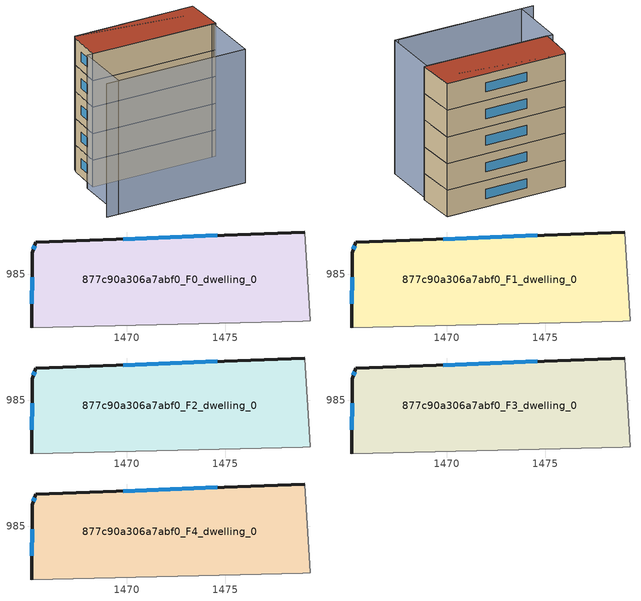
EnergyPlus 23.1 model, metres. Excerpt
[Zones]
877c90a306a7abf0_F0_dwelling_0
 floor ground (EU_floor_Construction): 1479.03,987.15 1479.3,982.66 1478.92,982.63 1465.17,982.28 1465.21,986.1 1465.39,986.62 z0
 wall outside (EU_wall_Construction): 1479.03,987.15 1465.39,986.62 1465.21,986.1 1465.17,982.28 z0:3
 wall adiabatic (EU_wall_Construction): 1465.17,982.28 1478.92,982.63 1479.3,982.66 1479.03,987.15 z0:3
 window (EU_Window_Construction): 1465.33,986.45 1465.27,986.27 / 1474.59,986.98 1469.82,986.79 / 1465.19,984.86 1465.18,983.52 z0.98:2.02
877c90a306a7abf0_F1_dwelling_0
 floor to 877c90a306a7abf0_F0_dwelling_0 (EU_floor_Construction): 1479.03,987.15 1479.3,982.66 1478.92,982.63 1465.17,982.28 1465.21,986.1 1465.39,986.62 z3
 wall outside (EU_wall_Construction): 1479.03,987.15 1465.39,986.62 1465.21,986.1 1465.17,982.28 z3:6
 wall adiabatic (EU_wall_Construction): 1465.17,982.28 1478.92,982.63 1479.3,982.66 1479.03,987.15 z3:6
 window (EU_Window_Construction): 1465.33,986.45 1465.27,986.27 / 1474.59,986.98 1469.82,986.79 / 1465.19,984.86 1465.18,983.52 z3.98:5.02
877c90a306a7abf0_F2_dwelling_0
 floor to 877c90a306a7abf0_F1_dwelling_0 (EU_floor_Construction): 1479.03,987.15 1479.3,982.66 1478.92,982.63 1465.17,982.28 1465.21,986.1 1465.39,986.62 z6
 wall outside (EU_wall_Construction): 1479.03,987.15 1465.39,986.62 1465.21,986.1 1465.17,982.28 z6:9
 wall adiabatic (EU_wall_Construction): 1465.17,982.28 1478.92,982.63 1479.3,982.66 1479.03,987.15 z6:9
 window (EU_Window_Construction): 1465.33,986.45 1465.27,986.27 / 1474.59,986.98 1469.82,986.79 / 1465.19,984.86 1465.18,983.52 z6.98:8.02
877c90a306a7abf0_F3_dwelling_0
 floor to 877c90a306a7abf0_F2_dwelling_0 (EU_floor_Construction): 1479.03,987.15 1479.3,982.66 1478.92,982.63 1465.17,982.28 1465.21,986.1 1465.39,986.62 z9
 wall outside (EU_wall_Construction): 1479.03,987.15 1465.39,986.62 1465.21,986.1 1465.17,982.28 z9:12
 wall adiabatic (EU_wall_Construction): 1465.17,982.28 1478.92,982.63 1479.3,982.66 1479.03,987.15 z9:12
 window (EU_Window_Construction): 1465.33,986.45 1465.27,986.27 / 1474.59,986.98 1469.82,986.79 / 1465.19,984.86 1465.18,983.52 z9.98:11.02
877c90a306a7abf0_F4_dwelling_0
 floor to 877c90a306a7abf0_F3_dwelling_0 (EU_floor_Construction): 1479.03,987.15 1479.3,982.66 1478.92,982.63 1465.17,982.28 1465.21,986.1 1465.39,986.62 z12
 wall outside (EU_wall_Construction): 1479.03,987.15 1465.39,986.62 1465.21,986.1 1465.17,982.28 z12:15
 wall adiabatic (EU_wall_Construction): 1465.17,982.28 1478.92,982.63 1479.3,982.66 1479.03,987.15 z12:15
 window (EU_Window_Construction): 1465.33,986.45 1465.27,986.27 / 1474.59,986.98 1469.82,986.79 / 1465.19,984.86 1465.18,983.52 z12.98:14.02
 roof outside (EU_roof_Construction): 1479.3,982.66 1479.03,987.15 1465.39,986.62 1465.21,986.1 1465.17,982.28 1478.92,982.63 z15
shading: 1463.32,975.68 1478.79,976.12 / 1477.14,985.57 1465.39,986.62 / 1464.52,982.26 1479.03,982.63 / 1479.03,982.63 1479.2,976.08 / 1479.2,976.08 1464.69,975.71 / 1464.69,975.71 1464.52,982.26 z0:15
[Building]
EU S2 Campaign: North Axis=0; Terrain=City; Solar Distribution=FullExterior
[Site:Location]
Bologna: Latitude=44.5; Longitude=11.25; Time Zone=1; Elevation=37
[SizingPeriod:WeatherFileDays]
AnnualSizingPeriod: Begin Month=1; Begin Day of Month=1; End Month=12; End Day of Month=31; Day of Week for Start Day=Monday; Use Weather File Daylight Saving Period=No; Use Weather File Rain and Snow Indicators=No
[MATERIAL]
EU_InternalMass_Material: Roughness=MediumRough; Thickness=0.1; Conductivity=1; Density=1800; Specific Heat=900; Thermal Absorptance=0.9; Solar Absorptance=0.7; Visible Absorptance=0.7
[MATERIAL:NOMASS] Roughness=MediumRough; Thermal Absorptance=0.9; Solar Absorptance=0.7; Visible Absorptance=0.7
Name | Thermal Resistance
EU_wall_NoMass | 0.905828
EU_roof_NoMass | 0.37593
EU_floor_NoMass | 0.67114
[WINDOWMATERIAL:SIMPLEGLAZINGSYSTEM]
EU_Window_SimpleGlazing: UFactor=4.52486; Solar Heat Gain Coefficient=0.85; Visible Transmittance=0.85
[CONSTRUCTION]
EU_wall_Construction: EU_wall_NoMass
EU_roof_Construction: EU_roof_NoMass
EU_floor_Construction: EU_floor_NoMass
EU_Window_Construction: EU_Window_SimpleGlazing
EU_InternalMass_Construction: EU_InternalMass_Material
[ZONE] Type=1; Multiplier=1; Ceiling Height=autocalculate; Floor Area=autocalculate; Part of Total Floor Area=Yes
Name | Volume
877c90a306a7abf0_F0_dwelling_0 | 185.36
877c90a306a7abf0_F1_dwelling_0; 877c90a306a7abf0_F2_dwelling_0; 877c90a306a7abf0_F3_dwelling_0; 877c90a306a7abf0_F4_dwelling_0 | 185.361
[INTERNALMASS] Construction=EU_InternalMass_Construction; Surface Area=61.7868
Name | Zone or ZoneList
877c90a306a7abf0_F0_dwelling_0_EU_InternalMass | 877c90a306a7abf0_F0_dwelling_0
877c90a306a7abf0_F1_dwelling_0_EU_InternalMass | 877c90a306a7abf0_F1_dwelling_0
877c90a306a7abf0_F2_dwelling_0_EU_InternalMass | 877c90a306a7abf0_F2_dwelling_0
877c90a306a7abf0_F3_dwelling_0_EU_InternalMass | 877c90a306a7abf0_F3_dwelling_0
877c90a306a7abf0_F4_dwelling_0_EU_InternalMass | 877c90a306a7abf0_F4_dwelling_0
[OTHEREQUIPMENT] Fuel Type=Electricity; Design Level Calculation Method=Watts/Area; Power per Zone Floor Area=1; Fraction Latent=0; Fraction Radiant=0; Fraction Lost=0; Carbon Dioxide Generation Rate=0; EndUse Subcategory=EU_Step8_InternalGains
Name | Zone or ZoneList or Space or SpaceList | Schedule
EU_Step8_InternalGain_877c90a306a7abf0_F0_dwelling_0_f000 | 877c90a306a7abf0_F0_dwelling_0 | EU_Step8_GainSchedule_877c90a306a7abf0_F0_dwelling_0_f000
EU_Step8_InternalGain_877c90a306a7abf0_F1_dwelling_0_f000 | 877c90a306a7abf0_F1_dwelling_0 | EU_Step8_GainSchedule_877c90a306a7abf0_F1_dwelling_0_f000
EU_Step8_InternalGain_877c90a306a7abf0_F2_dwelling_0_f000 | 877c90a306a7abf0_F2_dwelling_0 | EU_Step8_GainSchedule_877c90a306a7abf0_F2_dwelling_0_f000
EU_Step8_InternalGain_877c90a306a7abf0_F3_dwelling_0_f000 | 877c90a306a7abf0_F3_dwelling_0 | EU_Step8_GainSchedule_877c90a306a7abf0_F3_dwelling_0_f000
EU_Step8_InternalGain_877c90a306a7abf0_F4_dwelling_0_f000 | 877c90a306a7abf0_F4_dwelling_0 | EU_Step8_GainSchedule_877c90a306a7abf0_F4_dwelling_0_f000
[ZONEVENTILATION:DESIGNFLOWRATE] Schedule=EU_AlwaysOn; Design Flow Rate Calculation Method=AirChanges/Hour; Air Changes per Hour=0.73129; Ventilation Type=Natural; Fan Pressure Rise=0; Fan Total Efficiency=1; Constant Term Coefficient=1; Temperature Term Coefficient=0; Velocity Term Coefficient=0; Velocity Squared Term Coefficient=0; Minimum Indoor Temperature=-100; Maximum Indoor Temperature=100; Delta Temperature=-100; Minimum Outdoor Temperature=-100; Maximum Outdoor Temperature=100; Maximum Wind Speed=40
Name | Zone or ZoneList or Space or SpaceList
EU_ConstantAir_877c90a306a7abf0_F0_dwelling_0 | 877c90a306a7abf0_F0_dwelling_0
EU_ConstantAir_877c90a306a7abf0_F1_dwelling_0 | 877c90a306a7abf0_F1_dwelling_0
EU_ConstantAir_877c90a306a7abf0_F2_dwelling_0 | 877c90a306a7abf0_F2_dwelling_0
EU_ConstantAir_877c90a306a7abf0_F3_dwelling_0 | 877c90a306a7abf0_F3_dwelling_0
EU_ConstantAir_877c90a306a7abf0_F4_dwelling_0 | 877c90a306a7abf0_F4_dwelling_0
[HVACTEMPLATE:THERMOSTAT] Constant Heating Setpoint=20; Constant Cooling Setpoint=50
EU_HeatOnly_877c90a306a7abf0_F0_dwelling_0; EU_HeatOnly_877c90a306a7abf0_F1_dwelling_0; EU_HeatOnly_877c90a306a7abf0_F2_dwelling_0; EU_HeatOnly_877c90a306a7abf0_F3_dwelling_0; EU_HeatOnly_877c90a306a7abf0_F4_dwelling_0
[HVACTEMPLATE:ZONE:IDEALLOADSAIRSYSTEM] System Availability Schedule=EU_AlwaysOn; Maximum Heating Supply Air Temperature=50; Minimum Cooling Supply Air Temperature=13; Maximum Heating Supply Air Humidity Ratio=0.0156; Minimum Cooling Supply Air Humidity Ratio=0.0077; Heating Limit=NoLimit; Cooling Limit=NoLimit; Heating Availability Schedule=EU_AlwaysOn; Cooling Availability Schedule=EU_CoolingOff; Dehumidification Control Type=ConstantSensibleHeatRatio; Cooling Sensible Heat Ratio=0.7; Dehumidification Setpoint=60; Humidification Control Type=None; Humidification Setpoint=30; Outdoor Air Method=None; Outdoor Air Flow Rate per Person=0.00944; Outdoor Air Flow Rate per Zone Floor Area=0; Outdoor Air Flow Rate per Zone=0; Demand Controlled Ventilation Type=None; Outdoor Air Economizer Type=NoEconomizer; Heat Recovery Type=None; Sensible Heat Recovery Effectiveness=0.7; Latent Heat Recovery Effectiveness=0.65
Name | Template Thermostat
877c90a306a7abf0_F0_dwelling_0 | EU_HeatOnly_877c90a306a7abf0_F0_dwelling_0
877c90a306a7abf0_F1_dwelling_0 | EU_HeatOnly_877c90a306a7abf0_F1_dwelling_0
877c90a306a7abf0_F2_dwelling_0 | EU_HeatOnly_877c90a306a7abf0_F2_dwelling_0
877c90a306a7abf0_F3_dwelling_0 | EU_HeatOnly_877c90a306a7abf0_F3_dwelling_0
877c90a306a7abf0_F4_dwelling_0 | EU_HeatOnly_877c90a306a7abf0_F4_dwelling_0
[SIZING:ZONE] Zone Cooling Design Supply Air Temperature Input Method=SupplyAirTemperature; Zone Cooling Design Supply Air Temperature=13; Zone Heating Design Supply Air Temperature Input Method=SupplyAirTemperature; Zone Heating Design Supply Air Temperature=50; Zone Cooling Design Supply Air Humidity Ratio=0.008; Zone Heating Design Supply Air Humidity Ratio=0.008; Cooling Design Air Flow Method=DesignDay; Cooling Design Air Flow Rate=0; Cooling Minimum Air Flow per Zone Floor Area=0.000762; Cooling Minimum Air Flow=0; Cooling Minimum Air Flow Fraction=0.2; Heating Design Air Flow Method=DesignDay; Heating Design Air Flow Rate=0; Heating Maximum Air Flow per Zone Floor Area=0.002032; Heating Maximum Air Flow=0.141576; Heating Maximum Air Flow Fraction=0.3; Account for Dedicated Outdoor Air System=No; Dedicated Outdoor Air System Control Strategy=NeutralSupplyAir; Dedicated Outdoor Air Low Setpoint Temperature for Design=autosize; Dedicated Outdoor Air High Setpoint Temperature for Design=autosize; Zone Load Sizing Method=Sensible Load Only No Latent Load; Zone Latent Cooling Design Supply Air Humidity Ratio Input Method=HumidityRatioDifference; Zone Cooling Design Supply Air Humidity Ratio Difference=0.005; Zone Latent Heating Design Supply Air Humidity Ratio Input Method=HumidityRatioDifference; Zone Humidification Design Supply Air Humidity Ratio Difference=0.005
877c90a306a7abf0_F0_dwelling_0; 877c90a306a7abf0_F1_dwelling_0; 877c90a306a7abf0_F2_dwelling_0; 877c90a306a7abf0_F3_dwelling_0; 877c90a306a7abf0_F4_dwelling_0
[SCHEDULE:CONSTANT]
Name | Hourly Value
EU_AlwaysOn | 1
EU_CoolingOff | 0
[SCHEDULE:FILE] Column Number=1; Rows to Skip at Top=0; Number of Hours of Data=8760; Column Separator=Comma; Interpolate to Timestep=No; Minutes per Item=60; Adjust Schedule for Daylight Savings=Yes
Name | File
EU_Step8_GainSchedule_877c90a306a7abf0_F0_dwelling_0_f000 | ../../schedules/877c90a306a7abf0/877c90a306a7abf0_F0_dwelling_0_f000_gain.csv
EU_Step8_GainSchedule_877c90a306a7abf0_F1_dwelling_0_f000 | ../../schedules/877c90a306a7abf0/877c90a306a7abf0_F1_dwelling_0_f000_gain.csv
EU_Step8_GainSchedule_877c90a306a7abf0_F2_dwelling_0_f000 | ../../schedules/877c90a306a7abf0/877c90a306a7abf0_F2_dwelling_0_f000_gain.csv
EU_Step8_GainSchedule_877c90a306a7abf0_F3_dwelling_0_f000 | ../../schedules/877c90a306a7abf0/877c90a306a7abf0_F3_dwelling_0_f000_gain.csv
EU_Step8_GainSchedule_877c90a306a7abf0_F4_dwelling_0_f000 | ../../schedules/877c90a306a7abf0/877c90a306a7abf0_F4_dwelling_0_f000_gain.csv
